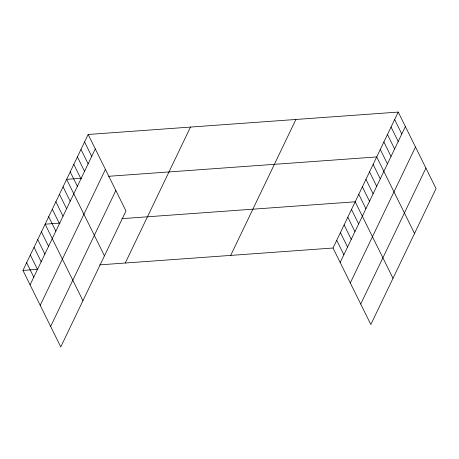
<?xml version="1.0" encoding="UTF-8"?>
<svg xmlns="http://www.w3.org/2000/svg" width="459" height="459" viewBox="0 0 459 459"><rect width="100%" height="100%" fill="white"/><g stroke="black" fill="none" stroke-linecap="round" stroke-linejoin="round"><path stroke-width="0.69" d="M88.157 134.47L125.973 210.985L60.766 346.924L22.95 270.408L88.157 134.47L398.234 112.076L436.05 188.592L370.843 324.53L333.027 248.015L398.234 112.076M30.093 284.855L95.3 148.917M40.214 305.338L105.421 169.4M50.645 326.441L115.852 190.502M125.273 263.018L190.485 127.08M230.699 255.405L295.912 119.466M340.165 262.462L405.372 126.523M350.286 282.945L415.498 147.006M360.717 304.047L425.929 168.109M81.564 178.253L66.641 179.331L104.457 255.847M108.565 176.302L376.713 156.938L414.529 233.453M60.043 223.114L45.12 224.187L82.936 300.702M121.864 218.645L355.197 201.794L393.013 278.309M22.95 270.408L37.873 269.33M99.695 264.866L333.027 248.015M394.648 119.552L401.786 133.999M391.062 127.028L398.2 141.475M387.476 134.504L394.614 148.951M383.89 141.98L391.028 156.433M380.299 149.462L387.442 163.909M373.127 164.414L380.27 178.861M369.541 171.89L376.684 186.337M365.955 179.366L373.098 193.813M362.369 186.842L369.506 201.289M358.783 194.318L365.921 208.765M351.502 209.499L358.64 223.946M347.807 217.205L354.945 231.652M344.112 224.904L351.25 239.351M340.417 232.61L347.555 247.057M336.722 240.309L343.86 254.762M84.571 141.946L91.714 156.393M80.985 149.422L88.128 163.869M77.399 156.898L84.542 171.345M73.813 164.374L80.956 178.826M70.227 171.855L77.364 186.302M63.055 186.807L70.193 201.254M59.469 194.283L66.607 208.73M55.883 201.759L63.021 216.206M52.292 209.235L59.435 223.682M48.706 216.711L55.849 231.158M41.425 231.893L48.568 246.34M37.73 239.598L44.873 254.045M34.035 247.298L41.178 261.745M30.34 255.003L37.483 269.45M26.645 262.703L33.788 277.156"/></g></svg>
